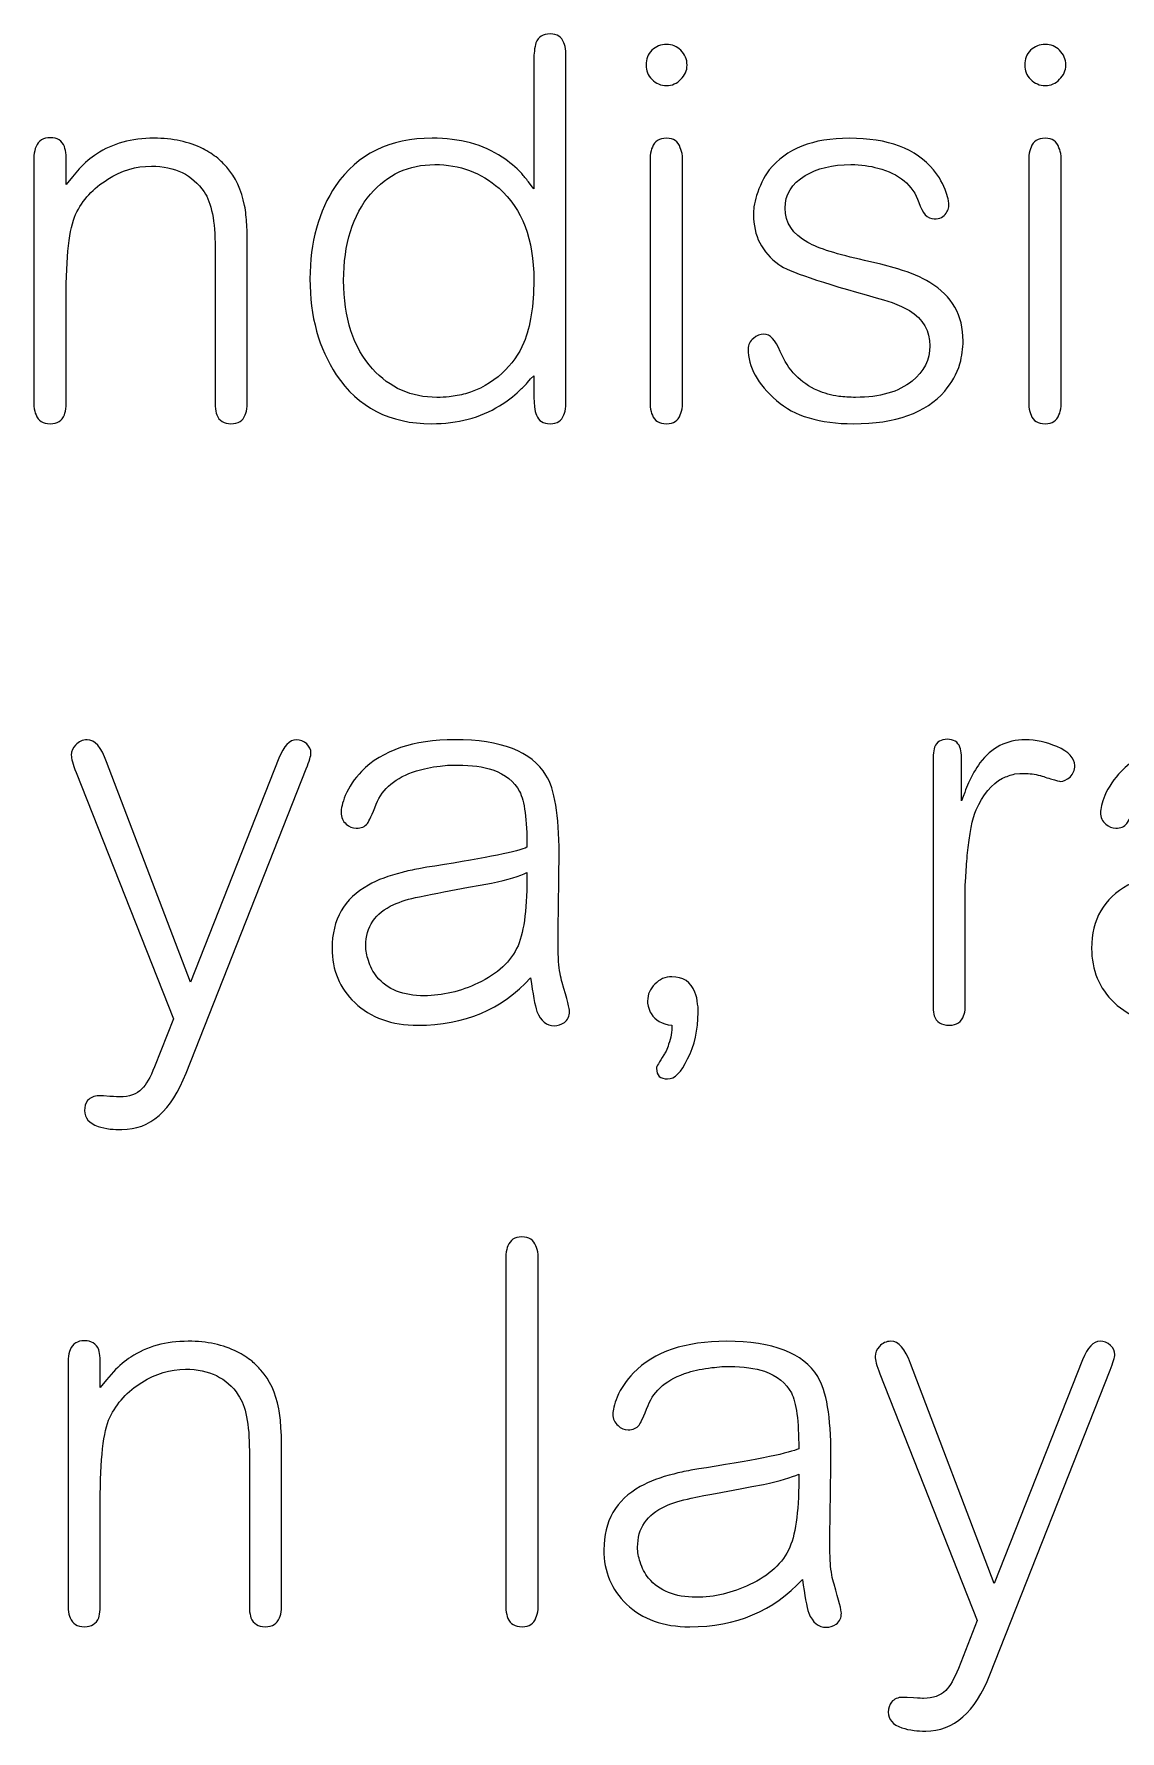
# Model space of a CAD drawing. Header units: centimetres. Extents: x -18.6 to 18.8, y -13 to 11.8.
# Drawn here: x 7.262 to 8.187, y 4.616 to 6.062 of the extents above; entities that cross this region are included whole.
import ezdxf

# ---------------------------------------------------------------- set-up
doc = ezdxf.new("R2010")
doc.units = ezdxf.units.CM
doc.header["$MEASUREMENT"] = 0
doc.layers.add('Layer 1', color=7, linetype='Continuous')

msp = doc.modelspace()

# ---------------------------------------------------------------- linework, layer by layer
at = {"layer": 'Layer 1', "color": 250}
for points, knots in [([(7.6876, 6.03996), (7.6876, 6.04325), (7.68775, 6.04579), (7.68805, 6.04759), (7.68835, 6.05058), (7.6888, 6.05297), (7.6894, 6.05477), (7.69149, 6.05986), (7.69553, 6.0624), (7.70152, 6.0624), (7.7075, 6.0624), (7.71139, 6.05986), (7.71319, 6.05477), (7.71408, 6.05297), (7.71468, 6.05058), (7.71498, 6.04759), (7.71498, 6.04759), (7.71498, 5.74506), (7.71498, 5.74506), (7.71468, 5.74206), (7.71408, 5.73967), (7.71319, 5.73787), (7.71139, 5.73279), (7.7075, 5.73024), (7.70152, 5.73024), (7.69553, 5.73024), (7.69164, 5.73264), (7.68985, 5.73743), (7.68895, 5.73952), (7.68835, 5.74191), (7.68805, 5.74461), (7.68805, 5.74461), (7.6876, 5.75269), (7.6876, 5.75269), (7.6876, 5.75269), (7.6876, 5.77109), (7.6876, 5.77109), (7.6876, 5.77109), (7.68491, 5.7684), (7.68491, 5.7684), (7.68491, 5.7684), (7.68221, 5.76525), (7.68221, 5.76525), (7.67982, 5.76286), (7.67758, 5.76062), (7.67548, 5.75852), (7.6701, 5.75343), (7.66441, 5.7491), (7.65842, 5.7455), (7.64197, 5.73533), (7.62267, 5.73024), (7.60052, 5.73024), (7.56491, 5.73024), (7.53783, 5.74416), (7.51928, 5.77199), (7.50432, 5.79443), (7.49684, 5.82166), (7.49684, 5.85368), (7.49684, 5.8848), (7.50417, 5.91128), (7.51883, 5.93313), (7.53738, 5.96006), (7.56476, 5.97353), (7.60097, 5.97353), (7.62461, 5.97353), (7.64451, 5.96814), (7.66067, 5.95737), (7.66665, 5.95348), (7.67219, 5.94884), (7.67728, 5.94345), (7.67907, 5.94136), (7.68102, 5.93896), (7.68311, 5.93627), (7.68311, 5.93627), (7.68536, 5.93313), (7.68536, 5.93313), (7.68536, 5.93313), (7.6876, 5.93044), (7.6876, 5.93044), (7.6876, 5.93044), (7.6876, 6.03996), (7.6876, 6.03996)], [0, 0, 0, 0, 0.037037, 0.037037, 0.037037, 0.0740741, 0.0740741, 0.0740741, 0.1111111, 0.1111111, 0.1111111, 0.1481481, 0.1481481, 0.1481481, 0.1851852, 0.1851852, 0.1851852, 0.2222222, 0.2222222, 0.2222222, 0.2592593, 0.2592593, 0.2592593, 0.2962963, 0.2962963, 0.2962963, 0.3333333, 0.3333333, 0.3333333, 0.3703704, 0.3703704, 0.3703704, 0.4074074, 0.4074074, 0.4074074, 0.4444444, 0.4444444, 0.4444444, 0.4814815, 0.4814815, 0.4814815, 0.5185185, 0.5185185, 0.5185185, 0.5555556, 0.5555556, 0.5555556, 0.5925926, 0.5925926, 0.5925926, 0.6296296, 0.6296296, 0.6296296, 0.6666667, 0.6666667, 0.6666667, 0.7037037, 0.7037037, 0.7037037, 0.7407407, 0.7407407, 0.7407407, 0.7777778, 0.7777778, 0.7777778, 0.8148148, 0.8148148, 0.8148148, 0.8518519, 0.8518519, 0.8518519, 0.8888889, 0.8888889, 0.8888889, 0.9259259, 0.9259259, 0.9259259, 0.962963, 0.962963, 0.962963, 1, 1, 1, 1]), ([(7.81822, 6.03592), (7.81822, 6.03113), (7.81642, 6.02709), (7.81283, 6.0238), (7.80954, 6.02021), (7.8055, 6.01841), (7.80071, 6.01841), (7.79593, 6.01841), (7.79174, 6.02021), (7.78815, 6.0238), (7.78485, 6.02709), (7.78321, 6.03113), (7.78321, 6.03592), (7.78321, 6.041), (7.78485, 6.04519), (7.78815, 6.04849), (7.79174, 6.05178), (7.79593, 6.05342), (7.80071, 6.05342), (7.8055, 6.05342), (7.80954, 6.05178), (7.81283, 6.04849), (7.81642, 6.04489), (7.81822, 6.04071), (7.81822, 6.03592)], [0, 0, 0, 0, 0.125, 0.125, 0.125, 0.25, 0.25, 0.25, 0.375, 0.375, 0.375, 0.5, 0.5, 0.5, 0.625, 0.625, 0.625, 0.75, 0.75, 0.75, 0.875, 0.875, 0.875, 1, 1, 1, 1]), ([(8.14095, 6.03592), (8.14095, 6.03113), (8.13915, 6.02709), (8.13556, 6.0238), (8.13227, 6.02021), (8.12823, 6.01841), (8.12344, 6.01841), (8.11866, 6.01841), (8.11447, 6.02021), (8.11088, 6.0238), (8.10758, 6.02709), (8.10594, 6.03113), (8.10594, 6.03592), (8.10594, 6.041), (8.10758, 6.04519), (8.11088, 6.04849), (8.11447, 6.05178), (8.11866, 6.05342), (8.12344, 6.05342), (8.12823, 6.05342), (8.13227, 6.05178), (8.13556, 6.04849), (8.13915, 6.04489), (8.14095, 6.04071), (8.14095, 6.03592)], [0, 0, 0, 0, 0.125, 0.125, 0.125, 0.25, 0.25, 0.25, 0.375, 0.375, 0.375, 0.5, 0.5, 0.5, 0.625, 0.625, 0.625, 0.75, 0.75, 0.75, 0.875, 0.875, 0.875, 1, 1, 1, 1]), ([(7.44342, 5.74506), (7.44312, 5.74206), (7.44252, 5.73967), (7.44163, 5.73787), (7.43983, 5.73279), (7.43579, 5.73024), (7.42951, 5.73024), (7.42352, 5.73024), (7.41948, 5.73279), (7.41739, 5.73787), (7.41679, 5.73967), (7.41634, 5.74206), (7.41604, 5.74506), (7.41604, 5.74506), (7.41604, 5.88016), (7.41604, 5.88016), (7.41604, 5.90291), (7.4129, 5.91876), (7.40662, 5.92774), (7.39674, 5.9424), (7.38178, 5.94974), (7.36173, 5.94974), (7.34856, 5.94974), (7.33614, 5.946), (7.32447, 5.93851), (7.3122, 5.93103), (7.30308, 5.92101), (7.29709, 5.90844), (7.29171, 5.89707), (7.28901, 5.87313), (7.28901, 5.83662), (7.28901, 5.83662), (7.28901, 5.74506), (7.28901, 5.74506), (7.28871, 5.74206), (7.28827, 5.73967), (7.28767, 5.73787), (7.28557, 5.73279), (7.28153, 5.73024), (7.27555, 5.73024), (7.26926, 5.73024), (7.26522, 5.73279), (7.26343, 5.73787), (7.26253, 5.73967), (7.26193, 5.74206), (7.26163, 5.74506), (7.26163, 5.74506), (7.26163, 5.95871), (7.26163, 5.95871), (7.26193, 5.96171), (7.26253, 5.96425), (7.26343, 5.96634), (7.26552, 5.97143), (7.26956, 5.97397), (7.27555, 5.97397), (7.28153, 5.97397), (7.28557, 5.97143), (7.28767, 5.96634), (7.28827, 5.96455), (7.28871, 5.96215), (7.28901, 5.95916), (7.28901, 5.95916), (7.28901, 5.93403), (7.28901, 5.93403), (7.28901, 5.93403), (7.2944, 5.94076), (7.2944, 5.94076), (7.2944, 5.94076), (7.30024, 5.94749), (7.30024, 5.94749), (7.30502, 5.95258), (7.30996, 5.95677), (7.31505, 5.96006), (7.32851, 5.96904), (7.34482, 5.97353), (7.36397, 5.97353), (7.37983, 5.97353), (7.39375, 5.97053), (7.40572, 5.96455), (7.41021, 5.96215), (7.4144, 5.95946), (7.41829, 5.95647), (7.42098, 5.95408), (7.42352, 5.95153), (7.42592, 5.94884), (7.4334, 5.94046), (7.43848, 5.92954), (7.44118, 5.91607), (7.44208, 5.91098), (7.44267, 5.9056), (7.44297, 5.89991), (7.44297, 5.89991), (7.44342, 5.89318), (7.44342, 5.89318), (7.44342, 5.89318), (7.44342, 5.74506), (7.44342, 5.74506)], [0, 0, 0, 0, 0.03125, 0.03125, 0.03125, 0.0625, 0.0625, 0.0625, 0.09375, 0.09375, 0.09375, 0.125, 0.125, 0.125, 0.15625, 0.15625, 0.15625, 0.1875, 0.1875, 0.1875, 0.21875, 0.21875, 0.21875, 0.25, 0.25, 0.25, 0.28125, 0.28125, 0.28125, 0.3125, 0.3125, 0.3125, 0.34375, 0.34375, 0.34375, 0.375, 0.375, 0.375, 0.40625, 0.40625, 0.40625, 0.4375, 0.4375, 0.4375, 0.46875, 0.46875, 0.46875, 0.5, 0.5, 0.5, 0.53125, 0.53125, 0.53125, 0.5625, 0.5625, 0.5625, 0.59375, 0.59375, 0.59375, 0.625, 0.625, 0.625, 0.65625, 0.65625, 0.65625, 0.6875, 0.6875, 0.6875, 0.71875, 0.71875, 0.71875, 0.75, 0.75, 0.75, 0.78125, 0.78125, 0.78125, 0.8125, 0.8125, 0.8125, 0.84375, 0.84375, 0.84375, 0.875, 0.875, 0.875, 0.90625, 0.90625, 0.90625, 0.9375, 0.9375, 0.9375, 0.96875, 0.96875, 0.96875, 1, 1, 1, 1]), ([(7.81418, 5.74506), (7.81388, 5.74206), (7.81328, 5.73967), (7.81238, 5.73787), (7.81059, 5.73279), (7.8067, 5.73024), (7.80071, 5.73024), (7.79443, 5.73024), (7.79039, 5.73264), (7.7886, 5.73743), (7.7877, 5.73952), (7.7871, 5.74191), (7.7868, 5.74461), (7.7868, 5.74461), (7.7868, 5.95871), (7.7868, 5.95871), (7.7871, 5.96171), (7.7877, 5.9641), (7.7886, 5.9659), (7.79039, 5.97098), (7.79443, 5.97353), (7.80071, 5.97353), (7.8067, 5.97353), (7.81059, 5.97083), (7.81238, 5.96545), (7.81328, 5.96365), (7.81388, 5.96126), (7.81418, 5.95826), (7.81418, 5.95826), (7.81418, 5.74506), (7.81418, 5.74506)], [0, 0, 0, 0, 0.1, 0.1, 0.1, 0.2, 0.2, 0.2, 0.3, 0.3, 0.3, 0.4, 0.4, 0.4, 0.5, 0.5, 0.5, 0.6, 0.6, 0.6, 0.7, 0.7, 0.7, 0.8, 0.8, 0.8, 0.9, 0.9, 0.9, 1, 1, 1, 1]), ([(8.05342, 5.80071), (8.05342, 5.79443), (8.05252, 5.788), (8.05073, 5.78141), (8.04804, 5.77274), (8.0437, 5.76496), (8.03771, 5.75807), (8.02185, 5.73952), (7.99597, 5.73024), (7.96006, 5.73024), (7.93133, 5.73024), (7.90949, 5.73683), (7.89453, 5.74999), (7.87837, 5.76406), (7.87029, 5.77872), (7.87029, 5.79398), (7.87029, 5.79757), (7.87178, 5.80057), (7.87478, 5.80296), (7.87747, 5.80535), (7.88046, 5.80655), (7.88375, 5.80655), (7.88884, 5.80655), (7.89348, 5.80161), (7.89767, 5.79174), (7.90425, 5.77588), (7.91487, 5.76481), (7.92954, 5.75852), (7.93492, 5.75613), (7.94091, 5.75448), (7.94749, 5.75358), (7.95198, 5.75299), (7.95677, 5.75269), (7.96185, 5.75269), (7.9825, 5.75269), (7.99851, 5.75732), (8.00988, 5.7666), (8.02006, 5.77468), (8.02514, 5.78471), (8.02514, 5.79667), (8.02514, 5.80924), (8.01931, 5.81927), (8.00764, 5.82675), (8.00345, 5.82914), (7.99851, 5.83139), (7.99283, 5.83348), (7.99283, 5.83348), (7.98564, 5.83573), (7.98564, 5.83573), (7.98564, 5.83573), (7.9825, 5.83662), (7.9825, 5.83662), (7.9825, 5.83662), (7.97936, 5.83752), (7.97936, 5.83752), (7.93208, 5.85069), (7.9044, 5.86011), (7.89632, 5.8658), (7.88196, 5.87627), (7.87478, 5.89049), (7.87478, 5.90844), (7.87478, 5.91054), (7.87493, 5.91278), (7.87523, 5.91517), (7.87582, 5.91847), (7.87657, 5.92161), (7.87747, 5.9246), (7.87986, 5.93268), (7.88345, 5.94001), (7.88824, 5.94659), (7.90261, 5.96455), (7.92535, 5.97353), (7.95647, 5.97353), (7.98939, 5.97353), (8.01332, 5.96455), (8.02829, 5.94659), (8.03307, 5.94061), (8.03666, 5.93418), (8.03906, 5.92729), (8.03996, 5.9249), (8.04056, 5.92251), (8.04085, 5.92011), (8.04085, 5.92011), (8.0413, 5.91787), (8.0413, 5.91787), (8.0413, 5.91787), (8.0413, 5.91517), (8.0413, 5.91517), (8.0413, 5.91517), (8.04085, 5.91383), (8.04085, 5.91383), (8.04056, 5.91233), (8.03996, 5.91098), (8.03906, 5.90979), (8.03696, 5.9065), (8.03352, 5.90485), (8.02874, 5.90485), (8.02305, 5.90485), (8.01871, 5.90949), (8.01572, 5.91876), (8.01063, 5.93373), (7.99896, 5.94345), (7.98071, 5.94794), (7.97412, 5.95004), (7.96649, 5.95108), (7.95782, 5.95108), (7.94196, 5.95108), (7.92894, 5.94794), (7.91876, 5.94166), (7.90739, 5.93477), (7.90171, 5.9255), (7.90171, 5.91383), (7.90171, 5.90156), (7.90814, 5.89183), (7.92101, 5.88465), (7.93029, 5.87956), (7.94644, 5.87448), (7.96949, 5.86939), (7.96949, 5.86939), (7.9834, 5.86625), (7.9834, 5.86625), (7.9834, 5.86625), (7.99776, 5.86221), (7.99776, 5.86221), (8.00884, 5.85892), (8.01796, 5.85503), (8.02514, 5.85054), (8.044, 5.83917), (8.05342, 5.82256), (8.05342, 5.80071)], [0, 0, 0, 0, 0.0232558, 0.0232558, 0.0232558, 0.0465116, 0.0465116, 0.0465116, 0.0697674, 0.0697674, 0.0697674, 0.0930233, 0.0930233, 0.0930233, 0.1162791, 0.1162791, 0.1162791, 0.1395349, 0.1395349, 0.1395349, 0.1627907, 0.1627907, 0.1627907, 0.1860465, 0.1860465, 0.1860465, 0.2093023, 0.2093023, 0.2093023, 0.2325581, 0.2325581, 0.2325581, 0.255814, 0.255814, 0.255814, 0.2790698, 0.2790698, 0.2790698, 0.3023256, 0.3023256, 0.3023256, 0.3255814, 0.3255814, 0.3255814, 0.3488372, 0.3488372, 0.3488372, 0.372093, 0.372093, 0.372093, 0.3953488, 0.3953488, 0.3953488, 0.4186047, 0.4186047, 0.4186047, 0.4418605, 0.4418605, 0.4418605, 0.4651163, 0.4651163, 0.4651163, 0.4883721, 0.4883721, 0.4883721, 0.5116279, 0.5116279, 0.5116279, 0.5348837, 0.5348837, 0.5348837, 0.5581395, 0.5581395, 0.5581395, 0.5813953, 0.5813953, 0.5813953, 0.6046512, 0.6046512, 0.6046512, 0.627907, 0.627907, 0.627907, 0.6511628, 0.6511628, 0.6511628, 0.6744186, 0.6744186, 0.6744186, 0.6976744, 0.6976744, 0.6976744, 0.7209302, 0.7209302, 0.7209302, 0.744186, 0.744186, 0.744186, 0.7674419, 0.7674419, 0.7674419, 0.7906977, 0.7906977, 0.7906977, 0.8139535, 0.8139535, 0.8139535, 0.8372093, 0.8372093, 0.8372093, 0.8604651, 0.8604651, 0.8604651, 0.8837209, 0.8837209, 0.8837209, 0.9069767, 0.9069767, 0.9069767, 0.9302326, 0.9302326, 0.9302326, 0.9534884, 0.9534884, 0.9534884, 0.9767442, 0.9767442, 0.9767442, 1, 1, 1, 1]), ([(8.13691, 5.74506), (8.13661, 5.74206), (8.13601, 5.73967), (8.13511, 5.73787), (8.13332, 5.73279), (8.12943, 5.73024), (8.12344, 5.73024), (8.11716, 5.73024), (8.11312, 5.73264), (8.11133, 5.73743), (8.11043, 5.73952), (8.10983, 5.74191), (8.10953, 5.74461), (8.10953, 5.74461), (8.10953, 5.95871), (8.10953, 5.95871), (8.10983, 5.96171), (8.11043, 5.9641), (8.11133, 5.9659), (8.11312, 5.97098), (8.11716, 5.97353), (8.12344, 5.97353), (8.12943, 5.97353), (8.13332, 5.97083), (8.13511, 5.96545), (8.13601, 5.96365), (8.13661, 5.96126), (8.13691, 5.95826), (8.13691, 5.95826), (8.13691, 5.74506), (8.13691, 5.74506)], [0, 0, 0, 0, 0.1, 0.1, 0.1, 0.2, 0.2, 0.2, 0.3, 0.3, 0.3, 0.4, 0.4, 0.4, 0.5, 0.5, 0.5, 0.6, 0.6, 0.6, 0.7, 0.7, 0.7, 0.8, 0.8, 0.8, 0.9, 0.9, 0.9, 1, 1, 1, 1]), ([(7.52556, 5.85233), (7.52556, 5.82031), (7.53379, 5.79518), (7.55025, 5.77693), (7.56491, 5.76077), (7.58317, 5.75269), (7.60501, 5.75269), (7.6086, 5.75269), (7.61204, 5.75284), (7.61533, 5.75314), (7.62012, 5.75373), (7.62476, 5.75463), (7.62925, 5.75583), (7.64122, 5.75912), (7.65169, 5.76496), (7.66067, 5.77333), (7.66875, 5.78082), (7.67488, 5.78949), (7.67907, 5.79937), (7.68476, 5.81313), (7.6876, 5.83094), (7.6876, 5.85278), (7.6876, 5.88749), (7.67773, 5.91353), (7.65798, 5.93088), (7.64271, 5.94435), (7.62446, 5.95108), (7.60322, 5.95108), (7.58107, 5.95108), (7.56282, 5.9427), (7.54845, 5.92595), (7.53319, 5.90799), (7.52556, 5.88345), (7.52556, 5.85233)], [0, 0, 0, 0, 0.0909091, 0.0909091, 0.0909091, 0.1818182, 0.1818182, 0.1818182, 0.2727273, 0.2727273, 0.2727273, 0.3636364, 0.3636364, 0.3636364, 0.4545455, 0.4545455, 0.4545455, 0.5454545, 0.5454545, 0.5454545, 0.6363636, 0.6363636, 0.6363636, 0.7272727, 0.7272727, 0.7272727, 0.8181818, 0.8181818, 0.8181818, 0.9090909, 0.9090909, 0.9090909, 1, 1, 1, 1]), ([(7.47034, 5.44522), (7.47453, 5.45569), (7.47947, 5.46093), (7.48515, 5.46093), (7.48844, 5.46093), (7.49144, 5.45973), (7.49413, 5.45733), (7.49652, 5.45494), (7.49772, 5.4524), (7.49772, 5.4497), (7.49772, 5.44731), (7.49637, 5.44282), (7.49368, 5.43624), (7.49368, 5.43624), (7.39134, 5.1768), (7.39134, 5.1768), (7.37877, 5.14478), (7.36052, 5.12877), (7.33658, 5.12877), (7.33299, 5.12877), (7.3297, 5.12892), (7.3267, 5.12922), (7.32281, 5.12982), (7.31937, 5.13056), (7.31638, 5.13146), (7.3086, 5.13416), (7.30471, 5.13864), (7.30471, 5.14493), (7.30471, 5.14822), (7.30561, 5.15106), (7.3074, 5.15346), (7.3098, 5.15615), (7.31294, 5.1575), (7.31683, 5.1575), (7.31683, 5.1575), (7.32087, 5.1575), (7.32087, 5.1575), (7.32087, 5.1575), (7.32625, 5.15705), (7.32625, 5.15705), (7.33104, 5.15675), (7.33389, 5.1566), (7.33478, 5.1566), (7.34286, 5.1566), (7.34915, 5.15884), (7.35364, 5.16333), (7.35723, 5.16692), (7.36082, 5.17321), (7.36441, 5.18218), (7.36441, 5.18218), (7.38057, 5.22303), (7.38057, 5.22303), (7.38057, 5.22303), (7.29753, 5.4331), (7.29753, 5.4331), (7.29483, 5.44028), (7.29349, 5.44522), (7.29349, 5.44791), (7.29349, 5.4512), (7.29469, 5.45404), (7.29708, 5.45644), (7.29977, 5.45943), (7.30306, 5.46093), (7.30695, 5.46093), (7.31354, 5.46093), (7.31907, 5.45464), (7.32356, 5.44207), (7.32356, 5.44207), (7.39493, 5.25445), (7.39493, 5.25445), (7.39493, 5.25445), (7.47034, 5.44522), (7.47034, 5.44522)], [0, 0, 0, 0, 0.0416667, 0.0416667, 0.0416667, 0.0833333, 0.0833333, 0.0833333, 0.125, 0.125, 0.125, 0.1666667, 0.1666667, 0.1666667, 0.2083333, 0.2083333, 0.2083333, 0.25, 0.25, 0.25, 0.2916667, 0.2916667, 0.2916667, 0.3333333, 0.3333333, 0.3333333, 0.375, 0.375, 0.375, 0.4166667, 0.4166667, 0.4166667, 0.4583333, 0.4583333, 0.4583333, 0.5, 0.5, 0.5, 0.5416667, 0.5416667, 0.5416667, 0.5833333, 0.5833333, 0.5833333, 0.625, 0.625, 0.625, 0.6666667, 0.6666667, 0.6666667, 0.7083333, 0.7083333, 0.7083333, 0.75, 0.75, 0.75, 0.7916667, 0.7916667, 0.7916667, 0.8333333, 0.8333333, 0.8333333, 0.875, 0.875, 0.875, 0.9166667, 0.9166667, 0.9166667, 0.9583333, 0.9583333, 0.9583333, 1, 1, 1, 1]), ([(7.68176, 5.36936), (7.68176, 5.393), (7.67966, 5.40886), (7.67547, 5.41694), (7.67098, 5.42532), (7.66335, 5.43145), (7.65258, 5.43534), (7.6445, 5.43803), (7.63463, 5.43938), (7.62296, 5.43938), (7.62296, 5.43938), (7.61622, 5.43938), (7.61622, 5.43938), (7.61353, 5.43908), (7.61069, 5.43878), (7.60769, 5.43848), (7.60021, 5.43759), (7.59348, 5.43624), (7.5875, 5.43444), (7.56984, 5.42876), (7.55847, 5.41933), (7.55338, 5.40616), (7.54979, 5.39719), (7.54725, 5.39165), (7.54575, 5.38956), (7.54366, 5.38686), (7.54051, 5.38552), (7.53633, 5.38552), (7.53303, 5.38552), (7.53019, 5.38671), (7.5278, 5.38911), (7.5248, 5.3915), (7.52331, 5.39479), (7.52331, 5.39898), (7.52331, 5.40048), (7.52361, 5.40242), (7.52421, 5.40482), (7.5248, 5.40751), (7.5257, 5.41035), (7.5269, 5.41335), (7.53019, 5.42083), (7.53483, 5.42771), (7.54081, 5.43399), (7.55847, 5.45195), (7.58495, 5.46093), (7.62026, 5.46093), (7.65976, 5.46093), (7.68565, 5.4509), (7.69791, 5.43085), (7.7054, 5.41888), (7.70914, 5.39659), (7.70914, 5.36397), (7.70914, 5.36008), (7.70899, 5.34766), (7.70869, 5.32672), (7.70839, 5.30577), (7.70824, 5.2935), (7.70824, 5.28991), (7.70824, 5.28303), (7.70839, 5.27704), (7.70869, 5.27196), (7.70929, 5.26447), (7.71033, 5.25849), (7.71183, 5.254), (7.71602, 5.23964), (7.71811, 5.23141), (7.71811, 5.22931), (7.71811, 5.22542), (7.71662, 5.22228), (7.71362, 5.21989), (7.71093, 5.21809), (7.70809, 5.21719), (7.7051, 5.21719), (7.69851, 5.21719), (7.69358, 5.22123), (7.69028, 5.22931), (7.68849, 5.2347), (7.68669, 5.24428), (7.6849, 5.25804), (7.66036, 5.23111), (7.62834, 5.21764), (7.58884, 5.21764), (7.5664, 5.21764), (7.54844, 5.22408), (7.53498, 5.23694), (7.52211, 5.24921), (7.51568, 5.26462), (7.51568, 5.28318), (7.51568, 5.30771), (7.526, 5.32567), (7.54665, 5.33704), (7.55443, 5.34153), (7.564, 5.34512), (7.57538, 5.34781), (7.57957, 5.34901), (7.58435, 5.35006), (7.58974, 5.35096), (7.58974, 5.35096), (7.59647, 5.3523), (7.59647, 5.3523), (7.59647, 5.3523), (7.60321, 5.3532), (7.60321, 5.3532), (7.64839, 5.36038), (7.67457, 5.36577), (7.68176, 5.36936)], [0, 0, 0, 0, 0.0285714, 0.0285714, 0.0285714, 0.0571429, 0.0571429, 0.0571429, 0.0857143, 0.0857143, 0.0857143, 0.1142857, 0.1142857, 0.1142857, 0.1428571, 0.1428571, 0.1428571, 0.1714286, 0.1714286, 0.1714286, 0.2, 0.2, 0.2, 0.2285714, 0.2285714, 0.2285714, 0.2571429, 0.2571429, 0.2571429, 0.2857143, 0.2857143, 0.2857143, 0.3142857, 0.3142857, 0.3142857, 0.3428571, 0.3428571, 0.3428571, 0.3714286, 0.3714286, 0.3714286, 0.4, 0.4, 0.4, 0.4285714, 0.4285714, 0.4285714, 0.4571429, 0.4571429, 0.4571429, 0.4857143, 0.4857143, 0.4857143, 0.5142857, 0.5142857, 0.5142857, 0.5428571, 0.5428571, 0.5428571, 0.5714286, 0.5714286, 0.5714286, 0.6, 0.6, 0.6, 0.6285714, 0.6285714, 0.6285714, 0.6571429, 0.6571429, 0.6571429, 0.6857143, 0.6857143, 0.6857143, 0.7142857, 0.7142857, 0.7142857, 0.7428571, 0.7428571, 0.7428571, 0.7714286, 0.7714286, 0.7714286, 0.8, 0.8, 0.8, 0.8285714, 0.8285714, 0.8285714, 0.8571429, 0.8571429, 0.8571429, 0.8857143, 0.8857143, 0.8857143, 0.9142857, 0.9142857, 0.9142857, 0.9428571, 0.9428571, 0.9428571, 0.9714286, 0.9714286, 0.9714286, 1, 1, 1, 1]), ([(8.05521, 5.2329), (8.05521, 5.22991), (8.05476, 5.22752), (8.05386, 5.22572), (8.05207, 5.22034), (8.04803, 5.21764), (8.04175, 5.21764), (8.03486, 5.21764), (8.03052, 5.22034), (8.02873, 5.22572), (8.02813, 5.22752), (8.02783, 5.22991), (8.02783, 5.2329), (8.02783, 5.2329), (8.02783, 5.44791), (8.02783, 5.44791), (8.02813, 5.4506), (8.02858, 5.45285), (8.02918, 5.45464), (8.03097, 5.45913), (8.03456, 5.46137), (8.03995, 5.46137), (8.04534, 5.46137), (8.04893, 5.45913), (8.05072, 5.45464), (8.05132, 5.45285), (8.05177, 5.4506), (8.05207, 5.44791), (8.05207, 5.44791), (8.05207, 5.40886), (8.05207, 5.40886), (8.05207, 5.40886), (8.05342, 5.41245), (8.05342, 5.41245), (8.05342, 5.41245), (8.05476, 5.41604), (8.05476, 5.41604), (8.05566, 5.41903), (8.05671, 5.42173), (8.0579, 5.42412), (8.0609, 5.4307), (8.06419, 5.43639), (8.06778, 5.44118), (8.07765, 5.45434), (8.09052, 5.46093), (8.10638, 5.46093), (8.11536, 5.46093), (8.12434, 5.45898), (8.13331, 5.45509), (8.14349, 5.4506), (8.14857, 5.44522), (8.14857, 5.43893), (8.14857, 5.43504), (8.14723, 5.43175), (8.14453, 5.42906), (8.14184, 5.42666), (8.13915, 5.42547), (8.13646, 5.42547), (8.13586, 5.42547), (8.13301, 5.42621), (8.12793, 5.42771), (8.12583, 5.42831), (8.12389, 5.42891), (8.12209, 5.42951), (8.1203, 5.4301), (8.11925, 5.4304), (8.11895, 5.4304), (8.11446, 5.4316), (8.10997, 5.4322), (8.10548, 5.4322), (8.10548, 5.4322), (8.10189, 5.4322), (8.10189, 5.4322), (8.10189, 5.4322), (8.0974, 5.43175), (8.0974, 5.43175), (8.09381, 5.43085), (8.09037, 5.42966), (8.08708, 5.42816), (8.0778, 5.42307), (8.07032, 5.41409), (8.06464, 5.40123), (8.06135, 5.39405), (8.0588, 5.38103), (8.05701, 5.36218), (8.05641, 5.35589), (8.05596, 5.34946), (8.05566, 5.34288), (8.05536, 5.34048), (8.05521, 5.33824), (8.05521, 5.33614), (8.05521, 5.33614), (8.05521, 5.2329), (8.05521, 5.2329)], [0, 0, 0, 0, 0.0322581, 0.0322581, 0.0322581, 0.0645161, 0.0645161, 0.0645161, 0.0967742, 0.0967742, 0.0967742, 0.1290323, 0.1290323, 0.1290323, 0.1612903, 0.1612903, 0.1612903, 0.1935484, 0.1935484, 0.1935484, 0.2258065, 0.2258065, 0.2258065, 0.2580645, 0.2580645, 0.2580645, 0.2903226, 0.2903226, 0.2903226, 0.3225806, 0.3225806, 0.3225806, 0.3548387, 0.3548387, 0.3548387, 0.3870968, 0.3870968, 0.3870968, 0.4193548, 0.4193548, 0.4193548, 0.4516129, 0.4516129, 0.4516129, 0.483871, 0.483871, 0.483871, 0.516129, 0.516129, 0.516129, 0.5483871, 0.5483871, 0.5483871, 0.5806452, 0.5806452, 0.5806452, 0.6129032, 0.6129032, 0.6129032, 0.6451613, 0.6451613, 0.6451613, 0.6774194, 0.6774194, 0.6774194, 0.7096774, 0.7096774, 0.7096774, 0.7419355, 0.7419355, 0.7419355, 0.7741935, 0.7741935, 0.7741935, 0.8064516, 0.8064516, 0.8064516, 0.8387097, 0.8387097, 0.8387097, 0.8709677, 0.8709677, 0.8709677, 0.9032258, 0.9032258, 0.9032258, 0.9354839, 0.9354839, 0.9354839, 0.9677419, 0.9677419, 0.9677419, 1, 1, 1, 1]), ([(8.32902, 5.36936), (8.32902, 5.393), (8.32692, 5.40886), (8.32273, 5.41694), (8.31824, 5.42532), (8.31061, 5.43145), (8.29984, 5.43534), (8.29176, 5.43803), (8.28189, 5.43938), (8.27022, 5.43938), (8.27022, 5.43938), (8.26348, 5.43938), (8.26348, 5.43938), (8.26079, 5.43908), (8.25795, 5.43878), (8.25495, 5.43848), (8.24747, 5.43759), (8.24074, 5.43624), (8.23476, 5.43444), (8.2171, 5.42876), (8.20573, 5.41933), (8.20064, 5.40616), (8.19705, 5.39719), (8.19451, 5.39165), (8.19301, 5.38956), (8.19092, 5.38686), (8.18777, 5.38552), (8.18359, 5.38552), (8.18029, 5.38552), (8.17745, 5.38671), (8.17506, 5.38911), (8.17206, 5.3915), (8.17057, 5.39479), (8.17057, 5.39898), (8.17057, 5.40048), (8.17087, 5.40242), (8.17147, 5.40482), (8.17206, 5.40751), (8.17296, 5.41035), (8.17416, 5.41335), (8.17745, 5.42083), (8.18209, 5.42771), (8.18807, 5.43399), (8.20573, 5.45195), (8.23221, 5.46093), (8.26752, 5.46093), (8.30702, 5.46093), (8.33291, 5.4509), (8.34517, 5.43085), (8.35266, 5.41888), (8.3564, 5.39659), (8.3564, 5.36397), (8.3564, 5.36008), (8.35625, 5.34766), (8.35595, 5.32672), (8.35565, 5.30577), (8.3555, 5.2935), (8.3555, 5.28991), (8.3555, 5.28303), (8.35565, 5.27704), (8.35595, 5.27196), (8.35655, 5.26447), (8.35759, 5.25849), (8.35909, 5.254), (8.36328, 5.23964), (8.36537, 5.23141), (8.36537, 5.22931), (8.36537, 5.22542), (8.36388, 5.22228), (8.36088, 5.21989), (8.35819, 5.21809), (8.35535, 5.21719), (8.35236, 5.21719), (8.34577, 5.21719), (8.34084, 5.22123), (8.33754, 5.22931), (8.33575, 5.2347), (8.33395, 5.24428), (8.33216, 5.25804), (8.30762, 5.23111), (8.2756, 5.21764), (8.2361, 5.21764), (8.21366, 5.21764), (8.1957, 5.22408), (8.18224, 5.23694), (8.16937, 5.24921), (8.16294, 5.26462), (8.16294, 5.28318), (8.16294, 5.30771), (8.17326, 5.32567), (8.19391, 5.33704), (8.20169, 5.34153), (8.21126, 5.34512), (8.22264, 5.34781), (8.22683, 5.34901), (8.23161, 5.35006), (8.237, 5.35096), (8.237, 5.35096), (8.24373, 5.3523), (8.24373, 5.3523), (8.24373, 5.3523), (8.25047, 5.3532), (8.25047, 5.3532), (8.29565, 5.36038), (8.32183, 5.36577), (8.32902, 5.36936)], [0, 0, 0, 0, 0.0285714, 0.0285714, 0.0285714, 0.0571429, 0.0571429, 0.0571429, 0.0857143, 0.0857143, 0.0857143, 0.1142857, 0.1142857, 0.1142857, 0.1428571, 0.1428571, 0.1428571, 0.1714286, 0.1714286, 0.1714286, 0.2, 0.2, 0.2, 0.2285714, 0.2285714, 0.2285714, 0.2571429, 0.2571429, 0.2571429, 0.2857143, 0.2857143, 0.2857143, 0.3142857, 0.3142857, 0.3142857, 0.3428571, 0.3428571, 0.3428571, 0.3714286, 0.3714286, 0.3714286, 0.4, 0.4, 0.4, 0.4285714, 0.4285714, 0.4285714, 0.4571429, 0.4571429, 0.4571429, 0.4857143, 0.4857143, 0.4857143, 0.5142857, 0.5142857, 0.5142857, 0.5428571, 0.5428571, 0.5428571, 0.5714286, 0.5714286, 0.5714286, 0.6, 0.6, 0.6, 0.6285714, 0.6285714, 0.6285714, 0.6571429, 0.6571429, 0.6571429, 0.6857143, 0.6857143, 0.6857143, 0.7142857, 0.7142857, 0.7142857, 0.7428571, 0.7428571, 0.7428571, 0.7714286, 0.7714286, 0.7714286, 0.8, 0.8, 0.8, 0.8285714, 0.8285714, 0.8285714, 0.8571429, 0.8571429, 0.8571429, 0.8857143, 0.8857143, 0.8857143, 0.9142857, 0.9142857, 0.9142857, 0.9428571, 0.9428571, 0.9428571, 0.9714286, 0.9714286, 0.9714286, 1, 1, 1, 1]), ([(7.68176, 5.34781), (7.67577, 5.34482), (7.66575, 5.34183), (7.65168, 5.33884), (7.65168, 5.33884), (7.64181, 5.33704), (7.64181, 5.33704), (7.64181, 5.33704), (7.63193, 5.33524), (7.63193, 5.33524), (7.63193, 5.33524), (7.61084, 5.33121), (7.61084, 5.33121), (7.61084, 5.33121), (7.6059, 5.33031), (7.6059, 5.33031), (7.6059, 5.33031), (7.60096, 5.32941), (7.60096, 5.32941), (7.60096, 5.32941), (7.59019, 5.32717), (7.59019, 5.32717), (7.58121, 5.32537), (7.57388, 5.32313), (7.56819, 5.32043), (7.55233, 5.31325), (7.5444, 5.30158), (7.5444, 5.28542), (7.5444, 5.28123), (7.54515, 5.27704), (7.54665, 5.27285), (7.54815, 5.26777), (7.55054, 5.26313), (7.55383, 5.25894), (7.56281, 5.24817), (7.57627, 5.24278), (7.59423, 5.24278), (7.60979, 5.24278), (7.62505, 5.24637), (7.64001, 5.25355), (7.65677, 5.26133), (7.66814, 5.27196), (7.67413, 5.28542), (7.67951, 5.29829), (7.68205, 5.31909), (7.68176, 5.34781)], [0, 0, 0, 0, 0.0666667, 0.0666667, 0.0666667, 0.1333333, 0.1333333, 0.1333333, 0.2, 0.2, 0.2, 0.2666667, 0.2666667, 0.2666667, 0.3333333, 0.3333333, 0.3333333, 0.4, 0.4, 0.4, 0.4666667, 0.4666667, 0.4666667, 0.5333333, 0.5333333, 0.5333333, 0.6, 0.6, 0.6, 0.6666667, 0.6666667, 0.6666667, 0.7333333, 0.7333333, 0.7333333, 0.8, 0.8, 0.8, 0.8666667, 0.8666667, 0.8666667, 0.9333333, 0.9333333, 0.9333333, 1, 1, 1, 1]), ([(7.80519, 5.21764), (7.79681, 5.21854), (7.79098, 5.22183), (7.78769, 5.22752), (7.78649, 5.22931), (7.78559, 5.23141), (7.78499, 5.2338), (7.78499, 5.2338), (7.78454, 5.2365), (7.78454, 5.2365), (7.78454, 5.2365), (7.78454, 5.23829), (7.78454, 5.23829), (7.78454, 5.24398), (7.78664, 5.24876), (7.79083, 5.25265), (7.79472, 5.25684), (7.79951, 5.25894), (7.80519, 5.25894), (7.81477, 5.25894), (7.82135, 5.2546), (7.82494, 5.24592), (7.82614, 5.24293), (7.82689, 5.23949), (7.82719, 5.2356), (7.82748, 5.2341), (7.82763, 5.23261), (7.82763, 5.23111), (7.82763, 5.23111), (7.82763, 5.22842), (7.82763, 5.22842), (7.82763, 5.21375), (7.82464, 5.20059), (7.81866, 5.18892), (7.81327, 5.17755), (7.80759, 5.17186), (7.8016, 5.17186), (7.79532, 5.17186), (7.79217, 5.17485), (7.79217, 5.18084), (7.79217, 5.18233), (7.79427, 5.18622), (7.79846, 5.19251), (7.79906, 5.19341), (7.79966, 5.19445), (7.80025, 5.19565), (7.80115, 5.19744), (7.8019, 5.19939), (7.8025, 5.20148), (7.80459, 5.20687), (7.80549, 5.21226), (7.80519, 5.21764)], [0, 0, 0, 0, 0.0588235, 0.0588235, 0.0588235, 0.1176471, 0.1176471, 0.1176471, 0.1764706, 0.1764706, 0.1764706, 0.2352941, 0.2352941, 0.2352941, 0.2941176, 0.2941176, 0.2941176, 0.3529412, 0.3529412, 0.3529412, 0.4117647, 0.4117647, 0.4117647, 0.4705882, 0.4705882, 0.4705882, 0.5294118, 0.5294118, 0.5294118, 0.5882353, 0.5882353, 0.5882353, 0.6470588, 0.6470588, 0.6470588, 0.7058824, 0.7058824, 0.7058824, 0.7647059, 0.7647059, 0.7647059, 0.8235294, 0.8235294, 0.8235294, 0.8823529, 0.8823529, 0.8823529, 0.9411765, 0.9411765, 0.9411765, 1, 1, 1, 1]), ([(7.69118, 4.71986), (7.69088, 4.71686), (7.69028, 4.71447), (7.68938, 4.71267), (7.68759, 4.70759), (7.6837, 4.70504), (7.67771, 4.70504), (7.67143, 4.70504), (7.66739, 4.70744), (7.6656, 4.71223), (7.6647, 4.71432), (7.6641, 4.71671), (7.6638, 4.71941), (7.6638, 4.71941), (7.6638, 5.02239), (7.6638, 5.02239), (7.6641, 5.02538), (7.6647, 5.02777), (7.6656, 5.02957), (7.66739, 5.03466), (7.67128, 5.0372), (7.67727, 5.0372), (7.68355, 5.0372), (7.68759, 5.03466), (7.68938, 5.02957), (7.69028, 5.02777), (7.69088, 5.02538), (7.69118, 5.02239), (7.69118, 5.02239), (7.69118, 4.71986), (7.69118, 4.71986)], [0, 0, 0, 0, 0.1, 0.1, 0.1, 0.2, 0.2, 0.2, 0.3, 0.3, 0.3, 0.4, 0.4, 0.4, 0.5, 0.5, 0.5, 0.6, 0.6, 0.6, 0.7, 0.7, 0.7, 0.8, 0.8, 0.8, 0.9, 0.9, 0.9, 1, 1, 1, 1]), ([(7.47258, 4.71986), (7.47228, 4.71686), (7.47168, 4.71447), (7.47079, 4.71267), (7.46899, 4.70759), (7.46495, 4.70504), (7.45867, 4.70504), (7.45268, 4.70504), (7.44864, 4.70759), (7.44655, 4.71267), (7.44595, 4.71447), (7.4455, 4.71686), (7.4452, 4.71986), (7.4452, 4.71986), (7.4452, 4.85496), (7.4452, 4.85496), (7.4452, 4.87771), (7.44206, 4.89356), (7.43578, 4.90254), (7.4259, 4.9172), (7.41094, 4.92454), (7.39089, 4.92454), (7.37772, 4.92454), (7.3653, 4.9208), (7.35363, 4.91331), (7.34136, 4.90583), (7.33224, 4.89581), (7.32625, 4.88324), (7.32087, 4.87187), (7.31817, 4.84793), (7.31817, 4.81142), (7.31817, 4.81142), (7.31817, 4.71986), (7.31817, 4.71986), (7.31787, 4.71686), (7.31743, 4.71447), (7.31683, 4.71267), (7.31473, 4.70759), (7.31069, 4.70504), (7.30471, 4.70504), (7.29842, 4.70504), (7.29438, 4.70759), (7.29259, 4.71267), (7.29169, 4.71447), (7.29109, 4.71686), (7.29079, 4.71986), (7.29079, 4.71986), (7.29079, 4.93351), (7.29079, 4.93351), (7.29109, 4.93651), (7.29169, 4.93905), (7.29259, 4.94114), (7.29468, 4.94623), (7.29872, 4.94877), (7.30471, 4.94877), (7.31069, 4.94877), (7.31473, 4.94623), (7.31683, 4.94114), (7.31743, 4.93935), (7.31787, 4.93695), (7.31817, 4.93396), (7.31817, 4.93396), (7.31817, 4.90883), (7.31817, 4.90883), (7.31817, 4.90883), (7.32356, 4.91556), (7.32356, 4.91556), (7.32356, 4.91556), (7.3294, 4.92229), (7.3294, 4.92229), (7.33418, 4.92738), (7.33912, 4.93157), (7.34421, 4.93486), (7.35767, 4.94384), (7.37398, 4.94833), (7.39313, 4.94833), (7.40899, 4.94833), (7.42291, 4.94533), (7.43488, 4.93935), (7.43937, 4.93695), (7.44356, 4.93426), (7.44745, 4.93127), (7.45014, 4.92888), (7.45268, 4.92633), (7.45508, 4.92364), (7.46256, 4.91526), (7.46764, 4.90434), (7.47034, 4.89087), (7.47124, 4.88578), (7.47183, 4.8804), (7.47213, 4.87471), (7.47213, 4.87471), (7.47258, 4.86798), (7.47258, 4.86798), (7.47258, 4.86798), (7.47258, 4.71986), (7.47258, 4.71986)], [0, 0, 0, 0, 0.03125, 0.03125, 0.03125, 0.0625, 0.0625, 0.0625, 0.09375, 0.09375, 0.09375, 0.125, 0.125, 0.125, 0.15625, 0.15625, 0.15625, 0.1875, 0.1875, 0.1875, 0.21875, 0.21875, 0.21875, 0.25, 0.25, 0.25, 0.28125, 0.28125, 0.28125, 0.3125, 0.3125, 0.3125, 0.34375, 0.34375, 0.34375, 0.375, 0.375, 0.375, 0.40625, 0.40625, 0.40625, 0.4375, 0.4375, 0.4375, 0.46875, 0.46875, 0.46875, 0.5, 0.5, 0.5, 0.53125, 0.53125, 0.53125, 0.5625, 0.5625, 0.5625, 0.59375, 0.59375, 0.59375, 0.625, 0.625, 0.625, 0.65625, 0.65625, 0.65625, 0.6875, 0.6875, 0.6875, 0.71875, 0.71875, 0.71875, 0.75, 0.75, 0.75, 0.78125, 0.78125, 0.78125, 0.8125, 0.8125, 0.8125, 0.84375, 0.84375, 0.84375, 0.875, 0.875, 0.875, 0.90625, 0.90625, 0.90625, 0.9375, 0.9375, 0.9375, 0.96875, 0.96875, 0.96875, 1, 1, 1, 1]), ([(7.91337, 4.85676), (7.91337, 4.8804), (7.91127, 4.89626), (7.90708, 4.90434), (7.90259, 4.91272), (7.89496, 4.91885), (7.88419, 4.92274), (7.87611, 4.92543), (7.86624, 4.92678), (7.85457, 4.92678), (7.85457, 4.92678), (7.84783, 4.92678), (7.84783, 4.92678), (7.84514, 4.92648), (7.8423, 4.92618), (7.8393, 4.92588), (7.83182, 4.92499), (7.82509, 4.92364), (7.81911, 4.92184), (7.80145, 4.91616), (7.79008, 4.90673), (7.78499, 4.89356), (7.7814, 4.88459), (7.77886, 4.87905), (7.77736, 4.87696), (7.77527, 4.87426), (7.77212, 4.87292), (7.76794, 4.87292), (7.76464, 4.87292), (7.7618, 4.87411), (7.75941, 4.87651), (7.75641, 4.8789), (7.75492, 4.88219), (7.75492, 4.88638), (7.75492, 4.88788), (7.75522, 4.88982), (7.75582, 4.89222), (7.75641, 4.89491), (7.75731, 4.89775), (7.75851, 4.90075), (7.7618, 4.90823), (7.76644, 4.91511), (7.77242, 4.92139), (7.79008, 4.93935), (7.81656, 4.94833), (7.85187, 4.94833), (7.89137, 4.94833), (7.91726, 4.9383), (7.92952, 4.91825), (7.93701, 4.90628), (7.94075, 4.88399), (7.94075, 4.85137), (7.94075, 4.84748), (7.9406, 4.83506), (7.9403, 4.81412), (7.94, 4.79317), (7.93985, 4.7809), (7.93985, 4.77731), (7.93985, 4.77043), (7.94, 4.76444), (7.9403, 4.75936), (7.9409, 4.75187), (7.94194, 4.74589), (7.94344, 4.7414), (7.94763, 4.72704), (7.94972, 4.71881), (7.94972, 4.71671), (7.94972, 4.71282), (7.94823, 4.70968), (7.94523, 4.70729), (7.94254, 4.70549), (7.9397, 4.70459), (7.93671, 4.70459), (7.93012, 4.70459), (7.92519, 4.70863), (7.92189, 4.71671), (7.9201, 4.7221), (7.9183, 4.73168), (7.91651, 4.74544), (7.89197, 4.71851), (7.85995, 4.70504), (7.82045, 4.70504), (7.79801, 4.70504), (7.78005, 4.71148), (7.76659, 4.72434), (7.75372, 4.73661), (7.74729, 4.75202), (7.74729, 4.77058), (7.74729, 4.79511), (7.75761, 4.81307), (7.77826, 4.82444), (7.78604, 4.82893), (7.79561, 4.83252), (7.80699, 4.83521), (7.81118, 4.83641), (7.81596, 4.83746), (7.82135, 4.83836), (7.82135, 4.83836), (7.82808, 4.8397), (7.82808, 4.8397), (7.82808, 4.8397), (7.83482, 4.8406), (7.83482, 4.8406), (7.88, 4.84778), (7.90618, 4.85317), (7.91337, 4.85676)], [0, 0, 0, 0, 0.0285714, 0.0285714, 0.0285714, 0.0571429, 0.0571429, 0.0571429, 0.0857143, 0.0857143, 0.0857143, 0.1142857, 0.1142857, 0.1142857, 0.1428571, 0.1428571, 0.1428571, 0.1714286, 0.1714286, 0.1714286, 0.2, 0.2, 0.2, 0.2285714, 0.2285714, 0.2285714, 0.2571429, 0.2571429, 0.2571429, 0.2857143, 0.2857143, 0.2857143, 0.3142857, 0.3142857, 0.3142857, 0.3428571, 0.3428571, 0.3428571, 0.3714286, 0.3714286, 0.3714286, 0.4, 0.4, 0.4, 0.4285714, 0.4285714, 0.4285714, 0.4571429, 0.4571429, 0.4571429, 0.4857143, 0.4857143, 0.4857143, 0.5142857, 0.5142857, 0.5142857, 0.5428571, 0.5428571, 0.5428571, 0.5714286, 0.5714286, 0.5714286, 0.6, 0.6, 0.6, 0.6285714, 0.6285714, 0.6285714, 0.6571429, 0.6571429, 0.6571429, 0.6857143, 0.6857143, 0.6857143, 0.7142857, 0.7142857, 0.7142857, 0.7428571, 0.7428571, 0.7428571, 0.7714286, 0.7714286, 0.7714286, 0.8, 0.8, 0.8, 0.8285714, 0.8285714, 0.8285714, 0.8571429, 0.8571429, 0.8571429, 0.8857143, 0.8857143, 0.8857143, 0.9142857, 0.9142857, 0.9142857, 0.9428571, 0.9428571, 0.9428571, 0.9714286, 0.9714286, 0.9714286, 1, 1, 1, 1]), ([(8.1553, 4.93262), (8.15949, 4.94309), (8.16443, 4.94833), (8.17011, 4.94833), (8.1734, 4.94833), (8.1764, 4.94713), (8.17909, 4.94473), (8.18148, 4.94234), (8.18268, 4.9398), (8.18268, 4.9371), (8.18268, 4.93471), (8.18133, 4.93022), (8.17864, 4.92364), (8.17864, 4.92364), (8.0763, 4.6642), (8.0763, 4.6642), (8.06373, 4.63218), (8.04548, 4.61617), (8.02154, 4.61617), (8.01795, 4.61617), (8.01466, 4.61632), (8.01166, 4.61662), (8.00777, 4.61722), (8.00433, 4.61796), (8.00134, 4.61886), (7.99356, 4.62156), (7.98967, 4.62604), (7.98967, 4.63233), (7.98967, 4.63562), (7.99057, 4.63846), (7.99236, 4.64086), (7.99476, 4.64355), (7.9979, 4.6449), (8.00179, 4.6449), (8.00179, 4.6449), (8.00583, 4.6449), (8.00583, 4.6449), (8.00583, 4.6449), (8.01121, 4.64445), (8.01121, 4.64445), (8.016, 4.64415), (8.01885, 4.644), (8.01974, 4.644), (8.02782, 4.644), (8.03411, 4.64624), (8.0386, 4.65073), (8.04219, 4.65432), (8.04578, 4.66061), (8.04937, 4.66958), (8.04937, 4.66958), (8.06553, 4.71043), (8.06553, 4.71043), (8.06553, 4.71043), (7.98249, 4.9205), (7.98249, 4.9205), (7.97979, 4.92768), (7.97845, 4.93262), (7.97845, 4.93531), (7.97845, 4.9386), (7.97965, 4.94144), (7.98204, 4.94384), (7.98473, 4.94683), (7.98802, 4.94833), (7.99191, 4.94833), (7.9985, 4.94833), (8.00403, 4.94204), (8.00852, 4.92947), (8.00852, 4.92947), (8.07989, 4.74185), (8.07989, 4.74185), (8.07989, 4.74185), (8.1553, 4.93262), (8.1553, 4.93262)], [0, 0, 0, 0, 0.0416667, 0.0416667, 0.0416667, 0.0833333, 0.0833333, 0.0833333, 0.125, 0.125, 0.125, 0.1666667, 0.1666667, 0.1666667, 0.2083333, 0.2083333, 0.2083333, 0.25, 0.25, 0.25, 0.2916667, 0.2916667, 0.2916667, 0.3333333, 0.3333333, 0.3333333, 0.375, 0.375, 0.375, 0.4166667, 0.4166667, 0.4166667, 0.4583333, 0.4583333, 0.4583333, 0.5, 0.5, 0.5, 0.5416667, 0.5416667, 0.5416667, 0.5833333, 0.5833333, 0.5833333, 0.625, 0.625, 0.625, 0.6666667, 0.6666667, 0.6666667, 0.7083333, 0.7083333, 0.7083333, 0.75, 0.75, 0.75, 0.7916667, 0.7916667, 0.7916667, 0.8333333, 0.8333333, 0.8333333, 0.875, 0.875, 0.875, 0.9166667, 0.9166667, 0.9166667, 0.9583333, 0.9583333, 0.9583333, 1, 1, 1, 1]), ([(7.91337, 4.83521), (7.90738, 4.83222), (7.89736, 4.82923), (7.88329, 4.82624), (7.88329, 4.82624), (7.87342, 4.82444), (7.87342, 4.82444), (7.87342, 4.82444), (7.86354, 4.82264), (7.86354, 4.82264), (7.86354, 4.82264), (7.84245, 4.81861), (7.84245, 4.81861), (7.84245, 4.81861), (7.83751, 4.81771), (7.83751, 4.81771), (7.83751, 4.81771), (7.83257, 4.81681), (7.83257, 4.81681), (7.83257, 4.81681), (7.8218, 4.81457), (7.8218, 4.81457), (7.81282, 4.81277), (7.80549, 4.81053), (7.7998, 4.80783), (7.78394, 4.80065), (7.77601, 4.78898), (7.77601, 4.77282), (7.77601, 4.76863), (7.77676, 4.76444), (7.77826, 4.76025), (7.77976, 4.75517), (7.78215, 4.75053), (7.78544, 4.74634), (7.79442, 4.73557), (7.80788, 4.73018), (7.82584, 4.73018), (7.8414, 4.73018), (7.85666, 4.73377), (7.87162, 4.74095), (7.88838, 4.74873), (7.89975, 4.75936), (7.90574, 4.77282), (7.91112, 4.78569), (7.91366, 4.80649), (7.91337, 4.83521)], [0, 0, 0, 0, 0.0666667, 0.0666667, 0.0666667, 0.1333333, 0.1333333, 0.1333333, 0.2, 0.2, 0.2, 0.2666667, 0.2666667, 0.2666667, 0.3333333, 0.3333333, 0.3333333, 0.4, 0.4, 0.4, 0.4666667, 0.4666667, 0.4666667, 0.5333333, 0.5333333, 0.5333333, 0.6, 0.6, 0.6, 0.6666667, 0.6666667, 0.6666667, 0.7333333, 0.7333333, 0.7333333, 0.8, 0.8, 0.8, 0.8666667, 0.8666667, 0.8666667, 0.9333333, 0.9333333, 0.9333333, 1, 1, 1, 1])]:
    msp.add_open_spline(points, degree=3, knots=knots, dxfattribs=at)

doc.saveas('drawing.dxf')
